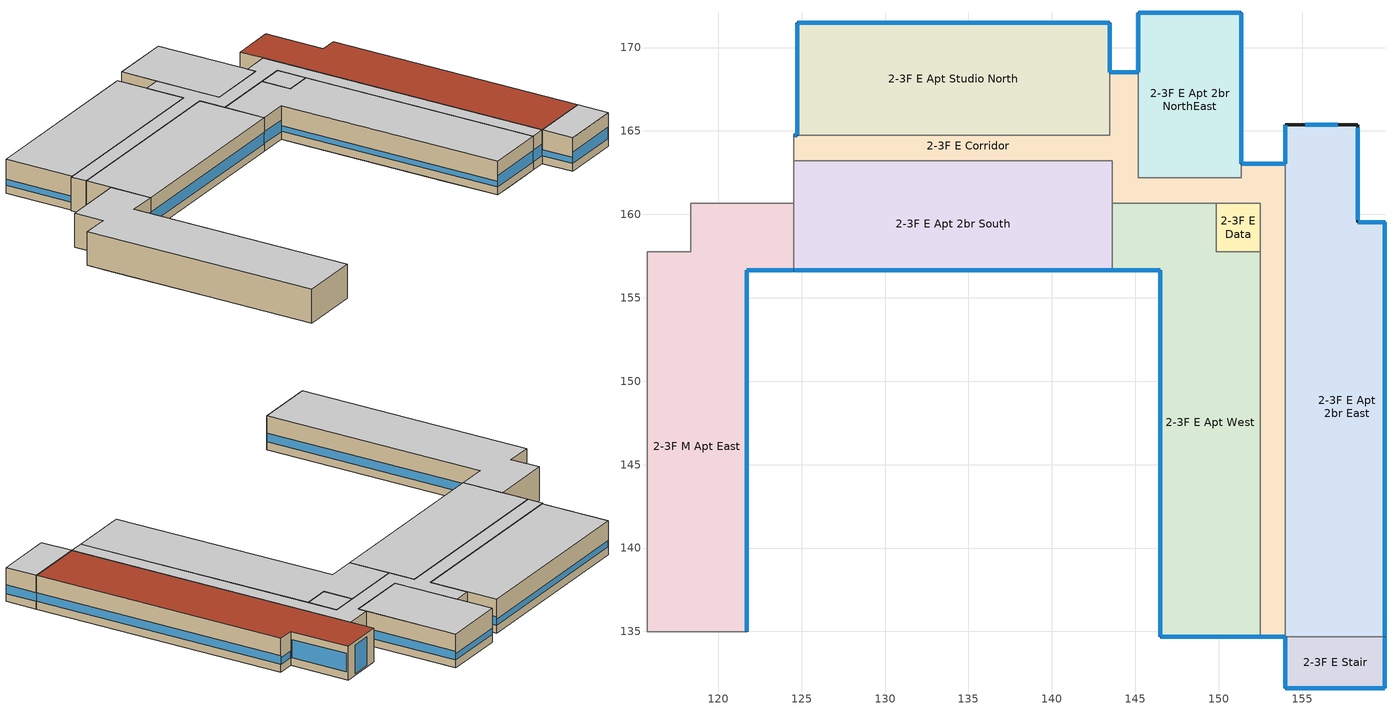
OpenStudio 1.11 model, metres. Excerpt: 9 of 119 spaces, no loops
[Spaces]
2-3F E Stair
 floor to 1F E Stair: 159.96,134.69 159.96,131.6 154,131.6 154,134.69 z3.25
 wall outside: 154,134.69 154,131.6 159.96,131.6 159.96,134.69 z3.25:6.5
 wall to 2-3F E Apt 2br East: 159.96,134.69 154,134.69 z3.25:6.5
 window: 159.96,131.62 159.96,134.66 z4.01:4.85; 154,134.66 154,131.62 z4.01:4.59; 154.02,131.6 159.94,131.6 z4.01:5.11
 ceiling to 4F E Stair: 159.96,131.6 159.96,134.69 154,134.69 154,131.6 z6.5
2-3F E Corridor
 floor to 1F E Corridor: 154,138.36 154,134.69 152.47,134.69 152.47,138.36 z3.25; 154,162.24 154,149.11 152.47,149.11 152.47,160.66 143.63,160.66 143.63,162.24 145.18,162.24 145.18,162.18 151.35,162.18 151.35,162.24 z3.25
 floor to 1F E Classroom Sm North: 124.73,164.75 124.73,163.22 124.53,163.22 124.53,164.75 z3.25
 floor to 1F E Storage: 154,163.02 154,162.24 151.35,162.24 151.35,163.02 z3.25
 floor to 1F E Mech: 154,139.95 154,138.36 152.47,138.36 152.47,139.95 z3.25
 floor to 1F E Classroom Md North: 145.18,168.51 145.18,162.24 143.63,162.24 143.63,163.22 124.73,163.22 124.73,164.75 143.46,164.75 143.46,168.51 z3.25
 floor to 1F E Classroom West: 154,149.11 154,139.95 152.47,139.95 152.47,149.11 z3.25
 wall outside: 124.73,164.75 124.53,164.75 / 145.18,168.51 143.46,168.51 / 154,163.02 151.35,163.02 / 152.47,134.69 154,134.69 z3.25:6.5
 wall to 2-3F E Apt 2br South: 124.53,163.22 143.63,163.22 143.63,160.66 z3.25:6.5
 wall to 2-3F M Corridor: 124.53,164.75 124.53,163.22 z3.25:6.5
 wall to 2-3F E Apt Studio North: 143.46,168.51 143.46,164.75 124.73,164.75 z3.25:6.5
 wall to 2-3F E Apt 2br NorthEast: 151.35,163.02 151.35,162.18 145.18,162.18 145.18,168.51 z3.25:6.5
 wall to 2-3F E Apt 2br East: 154,134.69 154,163.02 z3.25:6.5
 wall to 2-3F E Apt West: 152.47,157.76 152.47,134.69 / 143.63,160.66 149.85,160.66 z3.25:6.5
 wall to 2-3F E Data: 149.85,160.66 152.47,160.66 152.47,157.76 z3.25:6.5
 window: 124.71,164.75 124.56,164.75 z4.01:4.79; 145.16,168.51 143.49,168.51 / 153.97,163.02 151.38,163.02 z4.01:4.61; 152.5,134.69 153.97,134.69 z4.01:5.13
 ceiling to 4F E Corridor: 154,134.69 154,163.02 151.35,163.02 151.35,162.18 145.18,162.18 145.18,168.51 143.46,168.51 143.46,164.75 124.53,164.75 124.53,163.22 143.63,163.22 143.63,160.66 152.47,160.66 152.47,134.69 z6.5
2-3F E Apt West
 floor to 1F E Corridor: 149.85,160.66 149.85,157.76 152.47,157.76 152.47,149.11 151.35,149.11 151.35,155.14 146.51,155.14 146.51,156.65 143.63,156.65 143.63,160.66 z3.25; 152.47,138.36 152.47,134.69 151.25,134.69 151.25,136.38 148.63,136.38 148.63,138.36 z3.25
 floor to 1F E Mech: 152.47,139.95 152.47,138.36 148.63,138.36 148.63,139.95 z3.25
 floor to 1F E Classroom West: 151.35,155.14 151.35,149.11 152.47,149.11 152.47,139.95 146.51,139.95 146.51,155.14 z3.25
 floor to 1F E Elev Mach: 151.25,136.38 151.25,134.69 148.63,134.69 148.63,136.38 z3.25
 floor to 1F E Seminar SouthWest: 148.63,139.95 148.63,134.69 146.51,134.69 146.51,139.95 z3.25
 wall outside: 143.63,156.65 146.51,156.65 146.51,134.69 152.47,134.69 z3.25:6.5
 wall to 2-3F E Apt 2br South: 143.63,160.66 143.63,156.65 z3.25:6.5
 wall to 2-3F E Data: 152.47,157.76 149.85,157.76 149.85,160.66 z3.25:6.5
 window: 146.51,156.62 146.51,134.71 z4.01:4.58; 146.53,134.69 152.45,134.69 z4.01:5.11; 143.66,156.65 146.48,156.65 z4.01:5.12
 ceiling to 4F E Apt West: 152.47,134.69 152.47,157.76 149.85,157.76 149.85,160.66 143.63,160.66 143.63,156.65 146.51,156.65 146.51,134.69 z6.5
2-3F E Apt 2br East
 floor to 1F E Corridor: 154.2,162.24 154.2,159.54 159.96,159.54 159.96,134.69 154,134.69 154,138.36 155.43,138.36 155.43,149.11 154,149.11 154,162.24 z3.25
 floor to 1F E Storage: 154.2,165.38 154.2,162.24 154,162.24 154,165.38 z3.25
 floor to 1F E Mech: 155.43,139.95 155.43,138.36 154,138.36 154,139.95 z3.25
 floor to 1F E Classroom West: 155.43,149.11 155.43,139.95 154,139.95 154,149.11 z3.25
 floor ground: 154.2,165.38 158.34,165.38 158.34,159.54 154.2,159.54 z3.25
 wall outside: 159.96,134.69 159.96,159.54 158.34,159.54 158.34,165.38 154,165.38 154,163.02 z3.25:6.5
 window: 159.94,159.54 158.36,159.54 z4.01:4.61; 159.96,134.71 159.96,159.51 z4.01:4.83; 154,165.36 154,163.05 z4.01:4.59; 158.34,159.69 158.34,165.18 z4.01:5.77; 157.15,165.38 155.19,165.38 / 157.15,165.38 155.19,165.38 z3.4:6.15
 roof outside: 159.96,134.69 159.96,159.54 158.34,159.54 158.34,165.38 154,165.38 154,134.69 z6.5
2-3F M Apt East
 floor to 1F E Corridor: 121.69,160.66 124.53,160.66 124.53,156.65 121.7,156.65 121.7,155.14 121.69,155.14 z3.25
 floor to 1F M Classrooms East: 121.69,155.14 121.69,137.05 115.73,137.05 115.73,155.14 z3.25
 floor to 1F M Storage: 121.69,137.05 121.69,134.98 115.73,134.98 115.73,137.05 z3.25
 floor to 1F M Corridor S: 121.69,160.66 121.69,155.14 115.73,155.14 115.73,157.76 118.36,157.76 118.36,160.66 z3.25
 floor ground: 121.7,155.14 121.7,134.98 121.69,134.98 121.69,155.14 z3.25
 wall outside: 121.7,134.98 121.7,156.65 124.53,156.65 z3.25:6.5
 wall to 2-3F M Storage: 118.36,160.66 118.36,157.76 115.73,157.76 z3.25:6.5
 wall to 2-3F M Corridor: 124.53,160.66 118.36,160.66 / 115.73,157.76 115.73,134.98 z3.25:6.5
 wall to 2-3F E Apt 2br South: 124.53,156.65 124.53,160.66 z3.25:6.5
 wall to 2-3F M Stair: 115.73,134.98 121.7,134.98 z3.25:6.5
 window: 121.7,135.01 121.7,156.62 z4.01:4.83; 121.72,156.65 124.51,156.65 z4.01:5.12
 ceiling to 4F M Apt East: 121.7,134.98 121.7,156.65 124.53,156.65 124.53,160.66 118.36,160.66 118.36,157.76 115.73,157.76 115.73,134.98 z6.5
2-3F E Apt 2br South
 floor to 1F E Corridor: 143.63,162.24 143.63,156.65 124.53,156.65 124.53,162.24 z3.25
 floor to 1F E Classroom Sm North: 124.73,163.22 124.73,162.24 124.53,162.24 124.53,163.22 z3.25
 floor to 1F E Classroom Md North: 124.73,163.22 143.63,163.22 143.63,162.24 124.73,162.24 z3.25
 wall outside: 124.53,156.65 143.63,156.65 z3.25:6.5
 wall to 2-3F M Corridor: 124.53,163.22 124.53,160.66 z3.25:6.5
 window: 124.56,156.65 143.61,156.65 z4.01:5.1
 ceiling to 4F E Apt 2br South: 143.63,156.65 143.63,163.22 124.53,163.22 124.53,156.65 z6.5
2-3F E Data
 floor to 1F E Corridor: 152.47,160.66 152.47,157.76 149.85,157.76 149.85,160.66 z3.25
 ceiling to 4F E Data: 152.47,157.76 152.47,160.66 149.85,160.66 149.85,157.76 z6.5
2-3F E Apt 2br NorthEast
 floor to 1F E Corridor: 151.35,162.24 151.35,162.18 145.18,162.18 145.18,162.24 z3.25
 floor to 1F E Classroom Md North: 151.35,171.48 151.35,162.24 145.18,162.24 145.18,171.48 z3.25
 floor ground: 151.35,172.08 151.35,171.48 145.18,171.48 145.18,172.08 z3.25
 wall outside: 151.35,163.02 151.35,172.08 145.18,172.08 145.18,168.51 z3.25:6.5
 window: 151.33,172.08 145.21,172.08 z4.01:4.6; 151.35,163.05 151.35,172.06 z4.01:4.84; 145.18,172.06 145.18,168.53 z4.01:4.59
 ceiling to 4F E Apt 2br NorthEast: 151.35,162.18 151.35,172.08 145.18,172.08 145.18,162.18 z6.5
2-3F E Apt Studio North
 floor to 1F E Classroom Md North: 124.73,171.48 143.46,171.48 143.46,164.75 124.73,164.75 z3.25
 wall outside: 143.46,168.51 143.46,171.48 124.73,171.48 124.73,164.75 z3.25:6.5
 window: 143.44,171.48 124.76,171.48 z4.01:4.6; 143.46,168.53 143.46,171.45 z4.01:4.85; 124.73,171.45 124.73,164.77 z4.01:4.58
 ceiling to 4F E Apt Studio North: 143.46,164.75 143.46,171.48 124.73,171.48 124.73,164.75 z6.5
[Building]
North: Default Construction Set=13104 Envelope
[ClimateZones]
Climate Zone Institution Name 1=ASHRAE; Climate Zone Document Name 1=ANSI/ASHRAE Standard 169; Climate Zone Document Year 1=2006; Climate Zone Institution Name 2=CEC; Climate Zone Document Name 2=California Climate Zone Descriptions; Climate Zone Document Year 2=1995
[Site]
Fort Collins  Awos: Latitude {deg}=40.45; Longitude {deg}=-105.02; Time Zone {hr}=-7; Elevation {m}=1529
[SizingPeriod:DesignDay] Barometric Pressure {Pa}=84255; Sky Clearness=0; Rain Indicator=0; Snow Indicator=0; Day of Month=21; Daylight Saving Time Indicator=0; Dry-Bulb Temperature Range Modifier Type=DefaultMultipliers
Name | Maximum Dry-Bulb Temperature {C} | Daily Dry-Bulb Temperature Range {deltaC} | Humidity Indicating Conditions at Maximum Dry-Bulb | Wind Speed {m/s} | Wind Direction {deg} | Month | Day Type | Humidity Indicating Type | Solar Model Indicator | ASHRAE Taub | ASHRAE Taud
Fort Collins  Awos Ann Clg .4% Condns DB=>MWB | 34.2 | 15.7 | 15.8 | 4.1 | 150 | 7 | SummerDesignDay | Wetbulb | ASHRAETau | 0.431 | 2.008
Fort Collins  Awos Ann Hum_n 99.6% Condns DP=>MCDB | -15.7 | 0 | -22.3 | 2.2 | 70 | 1 | WinterDesignDay | Dewpoint | ASHRAEClearSky
Fort Collins  Awos Ann Clg .4% Condns WB=>MDB | 27.9 | 15.7 | 18.2 | 4.1 | 150 | 7 | SummerDesignDay | Wetbulb | ASHRAETau | 0.431 | 2.008
Fort Collins  Awos Ann Htg Wind 99.6% Condns WS=>MCDB | 6.5 | 0 | 6.5 | 12.8 | 70 | 1 | WinterDesignDay | Wetbulb | ASHRAEClearSky
[DefaultConstructionSet]
13104 Envelope: Default Exterior Surface Constructions=Default Surface Constructions 37; Default Interior Surface Constructions=Default Surface Constructions 38; Default Ground Contact Surface Constructions=Default Surface Constructions 39; Default Exterior SubSurface Constructions=Default Sub Surface Constructions 25; Default Interior SubSurface Constructions=Default Sub Surface Constructions 26; Interior Partition Construction=Interior Partition
[DefaultSurfaceConstructions]
Name | Floor Construction | Wall Construction | Roof Ceiling Construction
Default Surface Constructions 37 | ExtSlabCarpet 4in ClimateZone 1-8 | ASHRAE 90.1-2007 ExtWall SteelFrame ClimateZone alt-res 2-6 | ASHRAE 90.1-2007 ExtRoof IEAD ClimateZone 2-8
Default Surface Constructions 38 | Interior Floor | Interior Wall | Interior Ceiling
Default Surface Constructions 39 | ExtSlabCarpet 4in ClimateZone 1-8 | ExtSlabCarpet 4in ClimateZone 1-8 | ExtSlabCarpet 4in ClimateZone 1-8
[DefaultSubSurfaceConstructions]
Name | Fixed Window Construction | Operable Window Construction | Door Construction | Tubular Daylight Dome Construction | Tubular Daylight Diffuser Construction
Default Sub Surface Constructions 25 | ASHRAE 90.1-2007 ExtWindow Metal ClimateZone 4-6 | ASHRAE 90.1-2007 ExtWindow Metal ClimateZone 4-6 | Exterior Door | Interior Window | Interior Window
Default Sub Surface Constructions 26 | Interior Window | Interior Window | Interior Door
[Construction]
Interior Partition; Interior Door: G05 25mm wood
ExtSlabCarpet 4in ClimateZone 1-8: MAT-CC05 4 HW CONCRETE, CP02 CARPET PAD
ASHRAE 90.1-2007 ExtWall SteelFrame ClimateZone alt-res 2-6: Wood Siding, Steel Frame Wall Insulation R-13.81 IP, 1/2IN Gypsum
ASHRAE 90.1-2007 ExtRoof IEAD ClimateZone 2-8: Roof Membrane, IEAD Roof Insulation R-19.72 IP, Metal Decking
Interior Floor: F16 Acoustic tile, F05 Ceiling air space resistance, M11 100mm lightweight concrete
Interior Wall: G01a 19mm gypsum board, F04 Wall air space resistance, G01a 19mm gypsum board
Interior Ceiling: M11 100mm lightweight concrete, F05 Ceiling air space resistance, F16 Acoustic tile
ASHRAE 90.1-2007 ExtWindow Metal ClimateZone 4-6: Storefront U-0.44/SHGC-0.41/VT-0.53
Exterior Door: F08 Metal surface, I01 25mm insulation board
Interior Window: Clear 3mm
[Material] Thermal Absorptance=0.9
Name | Roughness | Thickness {m} | Conductivity {W/m-K} | Density {kg/m3} | Specific Heat {J/kg-K} | Solar Absorptance | Visible Absorptance
G05 25mm wood | MediumSmooth | 0.0254 | 0.15 | 608 | 1630 | 0.5 | 0.5
MAT-CC05 4 HW CONCRETE | Rough | 0.316275 | 1.311 | 2240 | 836.8 | 0.85 | 0.85
Wood Siding | MediumSmooth | 0.01 | 0.11 | 544.62 | 1210 | 0.78 | 0.78
Steel Frame Wall Insulation R-13.81 IP | MediumRough | 0.141522 | 0.049 | 265 | 836.8 | 0.7 | 0.7
1/2IN Gypsum | Smooth | 0.0127 | 0.16 | 784.9 | 830 | 0.4 | 0.4
Roof Membrane | VeryRough | 0.0095 | 0.16 | 1121.29 | 1460 | 0.7 | 0.7
IEAD Roof Insulation R-19.72 IP | MediumRough | 0.319288 | 0.049 | 265 | 836.8 | 0.7 | 0.7
Metal Decking | MediumSmooth | 0.0015 | 45.006 | 7680 | 418.4 | 0.6 | 0.6
F16 Acoustic tile | MediumSmooth | 0.0191 | 0.06 | 368 | 590 | 0.3 | 0.3
M11 100mm lightweight concrete | MediumRough | 0.1016 | 0.53 | 1280 | 840 | 0.5 | 0.5
G01a 19mm gypsum board | MediumSmooth | 0.019 | 0.16 | 800 | 1090 | 0.4 | 0.4
F08 Metal surface | Smooth | 0.0008 | 45.28 | 7824 | 500 | 0.7 | 0.7
I01 25mm insulation board | MediumRough | 0.0254 | 0.03 | 43 | 1210 | 0.6 | 0.6
[Material:NoMass]
CP02 CARPET PAD: Roughness=Smooth; Thermal Resistance {m2-K/W}=0.1; Thermal Absorptance=0.9; Solar Absorptance=0.8; Visible Absorptance=0.8
[Material:AirGap]
Name | Thermal Resistance {m2-K/W}
F05 Ceiling air space resistance | 0.18
F04 Wall air space resistance | 0.15
[WindowMaterial:SimpleGlazingSystem]
Storefront U-0.44/SHGC-0.41/VT-0.53: U-Factor {W/m2-K}=2.48708; Solar Heat Gain Coefficient=0.412; Visible Transmittance=0.529
[WindowMaterial:Glazing]
Clear 3mm: Optical Data Type=SpectralAverage; Thickness {m}=0.003; Solar Transmittance at Normal Incidence=0.837; Front Side Solar Reflectance at Normal Incidence=0.075; Back Side Solar Reflectance at Normal Incidence=0; Visible Transmittance at Normal Incidence=0.898; Front Side Visible Reflectance at Normal Incidence=0.081; Back Side Visible Reflectance at Normal Incidence=0; Infrared Transmittance at Normal Incidence=0; Front Side Infrared Hemispherical Emissivity=0.84; Back Side Infrared Hemispherical Emissivity=0.84; Conductivity {W/m-K}=0.9; Dirt Correction Factor for Solar and Visible Transmittance=1; Solar Diffusing=No
[DesignSpecification:OutdoorAir]
90.1-2007 - MidriseApartment - Corridor Ventilation: Outdoor Air Method=Sum; Outdoor Air Flow per Floor Area {m3/s-m2}=0.0003048
[ThermostatSetpoint:DualSetpoint] Heating Setpoint Temperature Schedule=Setpoint Heating; Cooling Setpoint Temperature Schedule=Setpoint Cooling
Thermostat Setpoint Dual Setpoint 13; Thermostat Setpoint Dual Setpoint 37; Thermostat Setpoint Dual Setpoint 41; Thermostat Setpoint Dual Setpoint 44; Thermostat Setpoint Dual Setpoint 69; Thermostat Setpoint Dual Setpoint 70; Thermostat Setpoint Dual Setpoint 81; Thermostat Setpoint Dual Setpoint 92; Thermostat Setpoint Dual Setpoint 116
[BuildingStory]
Building Story 2-3: Nominal Z Coordinate {m}=0; Nominal Floor to Floor Height {m}=3.2512
[Space] Building Story=Building Story 2-3
Name | Space Type | Thermal Zone
2-3F E Stair | 90.1-2007 - MidriseApartment - Corridor | 2-3F E Stair
2-3F E Corridor | 90.1-2007 - MidriseApartment - Corridor | 2-3F E Corridor
2-3F E Apt West | 90.1-2007 - MidriseApartment - Apartment | 2-3F E Apt West
2-3F E Apt 2br East | 90.1-2007 - MidriseApartment - Apartment | 2-3F E Apt 2br East
2-3F M Apt East | 90.1-2007 - MidriseApartment - Apartment | 2-3F M Apt East
2-3F E Apt 2br South | 90.1-2007 - MidriseApartment - Apartment | 2-3F E Apt 2br South
2-3F E Data | 90.1-2007 - MidriseApartment - Corridor | 2-3F E Data
2-3F E Apt 2br NorthEast | 90.1-2007 - MidriseApartment - Apartment | 2-3F E Apt 2br NorthEast
2-3F E Apt Studio North | 90.1-2007 - MidriseApartment - Apartment | 2-3F E Apt Studio North
[ThermalZone] Multiplier=2; Use Ideal Air Loads=No
Name | Thermostat
2-3F E Apt West | Thermostat Setpoint Dual Setpoint 69
2-3F E Data | Thermostat Setpoint Dual Setpoint 81
2-3F E Apt 2br South | Thermostat Setpoint Dual Setpoint 92
2-3F E Apt Studio North | Thermostat Setpoint Dual Setpoint 44
2-3F M Apt East | Thermostat Setpoint Dual Setpoint 70
2-3F E Apt 2br East | Thermostat Setpoint Dual Setpoint 116
2-3F E Apt 2br NorthEast | Thermostat Setpoint Dual Setpoint 13
2-3F E Corridor | Thermostat Setpoint Dual Setpoint 37
2-3F E Stair | Thermostat Setpoint Dual Setpoint 41
[Sizing:Zone]
2-3F E Stair: Zone Cooling Design Supply Air Temperature Input Method=SupplyAirTemperature; Zone Cooling Design Supply Air Temperature {C}=12.7778; Zone Cooling Design Supply Air Temperature Difference {deltaC}=11.11; Zone Heating Design Supply Air Temperature Input Method=SupplyAirTemperature; Zone Heating Design Supply Air Temperature {C}=40; Zone Heating Design Supply Air Temperature Difference {deltaC}=11.11; Zone Cooling Design Supply Air Humidity Ratio {kg-H2O/kg-air}=0.0085; Zone Heating Design Supply Air Humidity Ratio {kg-H2O/kg-air}=0.008; Cooling Design Air Flow Method=DesignDay; Heating Design Air Flow Method=DesignDay; Account for Dedicated Outdoor Air System=No; Dedicated Outdoor Air System Control Strategy=NeutralSupplyAir; Dedicated Outdoor Air Low Setpoint Temperature for Design {C}=Autosize; Dedicated Outdoor Air High Setpoint Temperature for Design {C}=Autosize
[People:Definition]
90.1-2007 - MidriseApartment - Apartment People Definition: Number of People Calculation Method=People/Area; People per Space Floor Area {person/m2}=0.0283091; Fraction Radiant=0.3
[SpaceType] Standards Building Type=MidriseApartment
Name | Default Schedule Set | Standards Space Type | Design Specification Outdoor Air Object
90.1-2007 - MidriseApartment - Apartment | 90.1-2007 - MidriseApartment - Apartment Schedule Set | Apartment
90.1-2007 - MidriseApartment - Corridor | 90.1-2007 - MidriseApartment - Corridor Schedule Set | Corridor | 90.1-2007 - MidriseApartment - Corridor Ventilation
[ElectricEquipment:Definition]
90.1-2007 - MidriseApartment - Apartment Electric Equipment Definition: Design Level Calculation Method=Watts/Area; Watts per Space Floor Area {W/m2}=3.87501
[ElectricEquipment]
90.1-2007 - MidriseApartment - Apartment Electric Equipment: Electric Equipment Definition=90.1-2007 - MidriseApartment - Apartment Electric Equipment Definition; Space or SpaceType=90.1-2007 - MidriseApartment - Apartment
[Lights:Definition] Design Level Calculation Method=Watts/Area; Fraction Radiant=0
Name | Watts per Space Floor Area {W/m2}
Lights - North Corridor | 6.96425
Lights - North Dormitory | 3.84272
[DefaultScheduleSet] Infiltration Schedule=MidriseApartment Infil
Name | Number of People Schedule | People Activity Level Schedule | Lighting Schedule | Electric Equipment Schedule
90.1-2007 - MidriseApartment - Apartment Schedule Set | MidriseApartment Apartment Occ | MidriseApartment Activity | MidriseApartment Apartment Light | MidriseApartment Apartment Equip
90.1-2007 - MidriseApartment - Corridor Schedule Set |  |  | MidriseApartment Corridor Light
[People]
90.1-2007 - MidriseApartment - Apartment People: People Definition=90.1-2007 - MidriseApartment - Apartment People Definition; Space or SpaceType=90.1-2007 - MidriseApartment - Apartment
[SpaceInfiltration:DesignFlowRate]
Name | Space or SpaceType | Design Flow Rate Calculation Method | Flow per Exterior Surface Area {m3/s-m2} | Flow per Space Floor Area {m3/s-m2}
90.1-2007 - MidriseApartment - Apartment Infiltration | 90.1-2007 - MidriseApartment - Apartment | Flow/ExteriorArea | 0.000226568
90.1-2007 - MidriseApartment - Corridor Infiltration | 90.1-2007 - MidriseApartment - Corridor | Flow/ExteriorArea | 0.000226568
62.1-2007 Ventilation | 90.1-2007 - MidriseApartment - Apartment | Flow/Area | 0 | 0.0003048
[Lights]
Name | Lights Definition | Space or SpaceType
Lights 1 | Lights - North Dormitory | 90.1-2007 - MidriseApartment - Apartment
Lights 2 | Lights - North Corridor | 90.1-2007 - MidriseApartment - Corridor
[Exterior:Lights:Definition]
Exterior Lights Definition 1: Design Level {W}=2472
[Exterior:Lights]
Exterior Lights 1: Exterior Lights Definition=Exterior Lights Definition 1; Schedule=Always On Discrete; Control Option=AstronomicalClock
[Schedule:Ruleset]
Name | Default Day Schedule | Summer Design Day Schedule | Winter Design Day Schedule
Setpoint Cooling | Schedule Day 22
Setpoint Heating | Schedule Day 24
MidriseApartment Apartment Occ | MidriseApartment Apartment Occ Default Schedule | MidriseApartment Apartment Occ Summer Design Day | MidriseApartment Apartment Occ Winter Design Day
MidriseApartment Activity | MidriseApartment Activity Default Schedule | MidriseApartment Activity Summer Design Day | MidriseApartment Activity Winter Design Day
MidriseApartment Apartment Light | MidriseApartment Apartment Light Default Schedule | MidriseApartment Apartment Light Summer Design Day | MidriseApartment Apartment Light Winter Design Day
MidriseApartment Apartment Equip | MidriseApartment Apartment Equip Default Schedule | MidriseApartment Apartment Equip Summer Design Day | MidriseApartment Apartment Equip Winter Design Day
MidriseApartment Infil | MidriseApartment Infil Default Schedule | MidriseApartment Infil Summer Design Day | MidriseApartment Infil Winter Design Day
MidriseApartment Corridor Light | MidriseApartment Corridor Light Default Schedule | MidriseApartment Corridor Light Summer Design Day | MidriseApartment Corridor Light Winter Design Day
[Schedule:Day]
Schedule Day 22: 24, 0, 23.8889
Schedule Day 24: 24, 0, 21.1111
MidriseApartment Apartment Occ Default Schedule; MidriseApartment Apartment Occ Summer Design Day; MidriseApartment Apartment Occ Winter Design Day: 7, 0, 1, 8, 0, 0.85, 9, 0, 0.39, 16, 0, 0.25, 17, 0, 0.3, 18, 0, 0.52, 21, 0, 0.87, 24, 0, 1
MidriseApartment Activity Default Schedule; MidriseApartment Activity Summer Design Day; MidriseApartment Activity Winter Design Day: 24, 0, 120
MidriseApartment Apartment Light Default Schedule; MidriseApartment Apartment Light Summer Design Day; MidriseApartment Apartment Light Winter Design Day: 4, 0, 0.067, 5, 0, 0.187, 6, 0, 0.394, 7, 0, 0.44, 8, 0, 0.393, 9, 0, 0.172, 15, 0, 0.119, 16, 0, 0.206, 17, 0, 0.439, 18, 0, 0.616, 19, 0, 0.829, 20, 0, 0.986, 21, 0, 1, 22, 0, 0.692, 23, 0, 0.384, 24, 0, 0.16
MidriseApartment Apartment Equip Default Schedule; MidriseApartment Apartment Equip Summer Design Day; MidriseApartment Apartment Equip Winter Design Day: 1, 0, 0.45, 2, 0, 0.41, 3, 0, 0.39, 5, 0, 0.38, 6, 0, 0.43, 7, 0, 0.54, 8, 0, 0.65, 9, 0, 0.66, 10, 0, 0.67, 11, 0, 0.69, 12, 0, 0.7, 13, 0, 0.69, 14, 0, 0.66, 15, 0, 0.65, 16, 0, 0.68, 17, 0, 0.8, 19, 0, 1, 20, 0, 0.93, 21, 0, 0.89, 22, 0, 0.85, 23, 0, 0.71, 24, 0, 0.58
MidriseApartment Infil Default Schedule; MidriseApartment Infil Summer Design Day; MidriseApartment Infil Winter Design Day; MidriseApartment Corridor Light Default Schedule; MidriseApartment Corridor Light Summer Design Day; MidriseApartment Corridor Light Winter Design Day: 24, 0, 1
[Schedule:Constant]
Always On Discrete: Value=1
